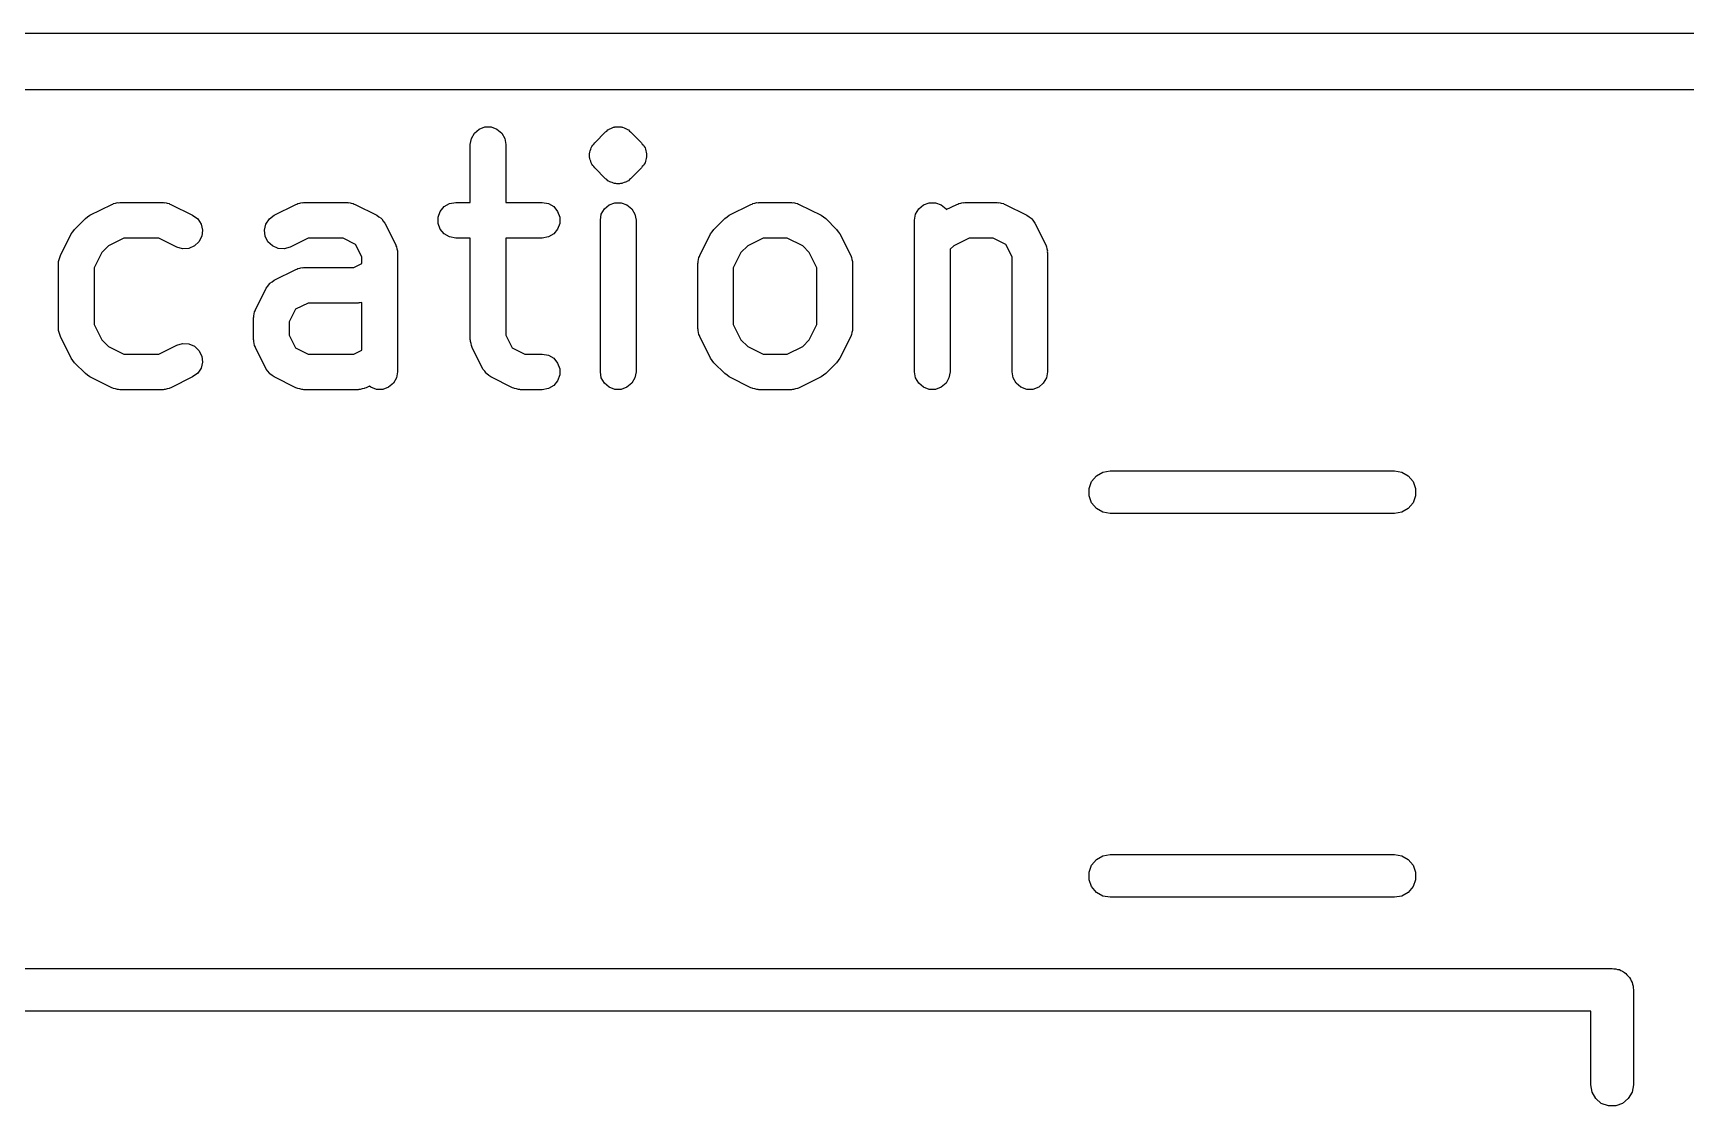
# Model space of a CAD drawing. Extents: x 76 to 227, y -129 to -83.
# Drawn here: x 158.86 to 164.67, y -96.54 to -92.77 of the extents above; entities that cross this region are included whole.
import ezdxf

# ---------------------------------------------------------------- set-up
doc = ezdxf.new("R2010")
doc.units = 0
doc.header["$MEASUREMENT"] = 0
doc.layers.add('BLACK', color=7, linetype='CONTINUOUS')

msp = doc.modelspace()

# ---------------------------------------------------------------- linework, layer by layer
at = {"layer": 'Black'}
for p, q in [((100.36, -92.77), (171.87, -92.77)), ((171.77, -92.97), (150.25, -92.97)), ((160.432, -93.1078), (160.452, -93.1004)), ((160.452, -93.1004), (160.474, -93.1004)), ((160.474, -93.1004), (160.494, -93.1078)), ((160.904, -93.1015), (160.907, -93.1013)), ((160.907, -93.1013), (160.909, -93.1004)), ((160.909, -93.1004), (160.912, -93.1004)), ((160.912, -93.1004), (160.915, -93.0996)), ((160.915, -93.0996), (160.92, -93.1001)), ((160.92, -93.1001), (160.925, -93.0996)), ((160.925, -93.0996), (160.928, -93.1004)), ((160.928, -93.1004), (160.931, -93.1004)), ((160.931, -93.1004), (160.933, -93.1013)), ((160.933, -93.1013), (160.936, -93.1015)), ((160.4, -93.1619), (160.404, -93.1405)), ((160.404, -93.1405), (160.415, -93.1217)), ((160.415, -93.1217), (160.432, -93.1078)), ((160.494, -93.1078), (160.511, -93.1217)), ((160.511, -93.1217), (160.522, -93.1405)), ((160.522, -93.1405), (160.525, -93.1619)), ((160.835, -93.1603), (160.838, -93.1558)), ((160.838, -93.1558), (160.876, -93.1177)), ((160.876, -93.1177), (160.88, -93.1146)), ((160.88, -93.1146), (160.884, -93.1107)), ((160.884, -93.1107), (160.887, -93.1095)), ((160.887, -93.1095), (160.889, -93.1078)), ((160.889, -93.1078), (160.891, -93.1068)), ((160.891, -93.1068), (160.894, -93.1053)), ((160.894, -93.1053), (160.899, -93.1038)), ((160.899, -93.1038), (160.904, -93.1015)), ((160.936, -93.1015), (160.941, -93.1038)), ((160.941, -93.1038), (160.946, -93.1053)), ((160.946, -93.1053), (160.949, -93.1068)), ((160.949, -93.1068), (160.951, -93.1078)), ((160.951, -93.1078), (160.953, -93.1095)), ((160.953, -93.1095), (160.956, -93.1107)), ((160.956, -93.1107), (160.96, -93.1146)), ((160.96, -93.1146), (160.964, -93.1177)), ((160.964, -93.1177), (161.002, -93.1558)), ((161.002, -93.1558), (161.005, -93.1603)), ((160.4, -93.3661), (160.4, -93.1619)), ((160.525, -93.1619), (160.525, -93.3661)), ((160.82, -93.1946), (160.821, -93.1893)), ((160.82, -93.2), (160.82, -93.1946)), ((160.82, -93.2054), (160.82, -93.2)), ((160.821, -93.2107), (160.82, -93.2054)), ((160.821, -93.1893), (160.822, -93.1838)), ((160.822, -93.2162), (160.821, -93.2107)), ((160.822, -93.1838), (160.824, -93.1789)), ((160.824, -93.2211), (160.822, -93.2162)), ((160.824, -93.1789), (160.825, -93.1736)), ((160.825, -93.1736), (160.828, -93.1691)), ((160.828, -93.1691), (160.831, -93.1642)), ((160.831, -93.1642), (160.835, -93.1603)), ((161.005, -93.1603), (161.009, -93.1642)), ((161.009, -93.1642), (161.012, -93.1691)), ((161.012, -93.1691), (161.015, -93.1736)), ((161.015, -93.1736), (161.016, -93.1789)), ((161.016, -93.1789), (161.018, -93.1838)), ((161.018, -93.2162), (161.016, -93.2211)), ((161.018, -93.1838), (161.019, -93.1893)), ((161.019, -93.2107), (161.018, -93.2162)), ((161.019, -93.1893), (161.02, -93.1946)), ((161.02, -93.2054), (161.019, -93.2107)), ((161.02, -93.1946), (161.02, -93.2)), ((161.02, -93.2), (161.02, -93.2054)), ((160.825, -93.2264), (160.824, -93.2211)), ((160.828, -93.2309), (160.825, -93.2264)), ((160.831, -93.2358), (160.828, -93.2309)), ((160.835, -93.2397), (160.831, -93.2358)), ((160.838, -93.2442), (160.835, -93.2397)), ((160.876, -93.2823), (160.838, -93.2442)), ((161.002, -93.2442), (160.964, -93.2823)), ((161.005, -93.2397), (161.002, -93.2442)), ((161.009, -93.2358), (161.005, -93.2397)), ((161.012, -93.2309), (161.009, -93.2358)), ((161.015, -93.2264), (161.012, -93.2309)), ((161.016, -93.2211), (161.015, -93.2264)), ((160.88, -93.2854), (160.876, -93.2823)), ((160.884, -93.2893), (160.88, -93.2854)), ((160.887, -93.2905), (160.884, -93.2893)), ((160.889, -93.2922), (160.887, -93.2905)), ((160.891, -93.2932), (160.889, -93.2922)), ((160.894, -93.2947), (160.891, -93.2932)), ((160.899, -93.2962), (160.894, -93.2947)), ((160.904, -93.2985), (160.899, -93.2962)), ((160.907, -93.2987), (160.904, -93.2985)), ((160.909, -93.2996), (160.907, -93.2987)), ((160.912, -93.2996), (160.909, -93.2996)), ((160.915, -93.3004), (160.912, -93.2996)), ((160.92, -93.2999), (160.915, -93.3004)), ((160.925, -93.3004), (160.92, -93.2999)), ((160.928, -93.2996), (160.925, -93.3004)), ((160.931, -93.2996), (160.928, -93.2996)), ((160.933, -93.2987), (160.931, -93.2996)), ((160.936, -93.2985), (160.933, -93.2987)), ((160.941, -93.2962), (160.936, -93.2985)), ((160.946, -93.2947), (160.941, -93.2962)), ((160.949, -93.2932), (160.946, -93.2947)), ((160.951, -93.2922), (160.949, -93.2932)), ((160.953, -93.2905), (160.951, -93.2922)), ((160.956, -93.2893), (160.953, -93.2905)), ((160.96, -93.2854), (160.956, -93.2893)), ((160.964, -93.2823), (160.96, -93.2854)), ((159.063, -93.4108), (159.14, -93.3727)), ((159.14, -93.3727), (159.143, -93.3716)), ((159.143, -93.3716), (159.146, -93.3698)), ((159.146, -93.3698), (159.153, -93.3686)), ((159.153, -93.3686), (159.16, -93.3665)), ((159.16, -93.3665), (159.164, -93.3667)), ((159.164, -93.3667), (159.168, -93.3661)), ((159.168, -93.3661), (159.32, -93.3661)), ((159.32, -93.3661), (159.324, -93.3667)), ((159.324, -93.3667), (159.327, -93.3665)), ((159.327, -93.3665), (159.334, -93.3686)), ((159.334, -93.3686), (159.341, -93.3698)), ((159.341, -93.3698), (159.344, -93.3716)), ((159.344, -93.3716), (159.348, -93.3727)), ((159.348, -93.3727), (159.424, -93.4108)), ((159.711, -93.4108), (159.787, -93.3727)), ((159.787, -93.3727), (159.791, -93.3716)), ((159.791, -93.3716), (159.794, -93.3698)), ((159.794, -93.3698), (159.801, -93.3686)), ((159.801, -93.3686), (159.808, -93.3665)), ((159.808, -93.3665), (159.812, -93.3667)), ((159.812, -93.3667), (159.815, -93.3661)), ((159.815, -93.3661), (159.968, -93.3661)), ((159.968, -93.3661), (159.971, -93.3667)), ((159.971, -93.3667), (159.975, -93.3665)), ((159.975, -93.3665), (159.982, -93.3686)), ((159.982, -93.3686), (159.989, -93.3698)), ((159.989, -93.3698), (159.992, -93.3716)), ((159.992, -93.3716), (159.996, -93.3727)), ((159.996, -93.3727), (160.072, -93.4108)), ((160.294, -93.3973), (160.308, -93.3807)), ((160.308, -93.3807), (160.327, -93.3698)), ((160.327, -93.3698), (160.349, -93.3661)), ((160.349, -93.3661), (160.4, -93.3661)), ((160.525, -93.3661), (160.653, -93.3661)), ((160.653, -93.3661), (160.675, -93.3698)), ((160.675, -93.3698), (160.694, -93.3807)), ((160.694, -93.3807), (160.707, -93.3973)), ((160.861, -93.4072), (160.872, -93.3884)), ((160.872, -93.3884), (160.889, -93.3744)), ((160.889, -93.3744), (160.909, -93.367)), ((160.909, -93.367), (160.931, -93.367)), ((160.931, -93.367), (160.951, -93.3744)), ((160.951, -93.3744), (160.968, -93.3884)), ((160.968, -93.3884), (160.979, -93.4072)), ((161.311, -93.4108), (161.387, -93.3727)), ((161.387, -93.3727), (161.391, -93.3716)), ((161.391, -93.3716), (161.394, -93.3698)), ((161.394, -93.3698), (161.401, -93.3686)), ((161.401, -93.3686), (161.408, -93.3665)), ((161.408, -93.3665), (161.412, -93.3667)), ((161.412, -93.3667), (161.415, -93.3661)), ((161.415, -93.3661), (161.53, -93.3661)), ((161.53, -93.3661), (161.533, -93.3667)), ((161.533, -93.3667), (161.537, -93.3665)), ((161.537, -93.3665), (161.544, -93.3686)), ((161.544, -93.3686), (161.551, -93.3698)), ((161.551, -93.3698), (161.554, -93.3716)), ((161.554, -93.3716), (161.557, -93.3727)), ((161.557, -93.3727), (161.634, -93.4108)), ((161.966, -93.4072), (161.977, -93.3884)), ((161.977, -93.3884), (161.994, -93.3744)), ((161.994, -93.3744), (162.014, -93.367)), ((162.014, -93.367), (162.036, -93.367)), ((162.036, -93.367), (162.056, -93.3744)), ((162.056, -93.3744), (162.073, -93.3884)), ((162.073, -93.3884), (162.074, -93.3911)), ((162.074, -93.3911), (162.111, -93.3727)), ((162.111, -93.3727), (162.115, -93.3716)), ((162.115, -93.3716), (162.118, -93.3698)), ((162.118, -93.3698), (162.125, -93.3686)), ((162.125, -93.3686), (162.132, -93.3665)), ((162.132, -93.3665), (162.135, -93.3667)), ((162.135, -93.3667), (162.139, -93.3661)), ((162.139, -93.3661), (162.253, -93.3661)), ((162.253, -93.3661), (162.257, -93.3667)), ((162.257, -93.3667), (162.26, -93.3665)), ((162.26, -93.3665), (162.267, -93.3686)), ((162.267, -93.3686), (162.275, -93.3698)), ((162.275, -93.3698), (162.278, -93.3716)), ((162.278, -93.3716), (162.281, -93.3727)), ((162.281, -93.3727), (162.357, -93.4108)), ((159.009, -93.4606), (159.047, -93.4225)), ((159.047, -93.4225), (159.055, -93.4167)), ((159.055, -93.4167), (159.063, -93.4108)), ((159.424, -93.4108), (159.442, -93.4237)), ((159.442, -93.4237), (159.454, -93.4418)), ((159.454, -93.4418), (159.459, -93.4629)), ((159.677, -93.4629), (159.682, -93.4418)), ((159.682, -93.4418), (159.694, -93.4237)), ((159.694, -93.4237), (159.711, -93.4108)), ((160.072, -93.4108), (160.079, -93.4162)), ((160.079, -93.4162), (160.087, -93.4213)), ((160.087, -93.4213), (160.088, -93.4227)), ((160.088, -93.4227), (160.089, -93.4237)), ((160.089, -93.4237), (160.094, -93.4313)), ((160.094, -93.4313), (160.1, -93.4387)), ((160.1, -93.4387), (160.138, -93.5149)), ((160.287, -93.4177), (160.294, -93.3973)), ((160.287, -93.4394), (160.287, -93.4177)), ((160.294, -93.4598), (160.287, -93.4394)), ((160.707, -93.3973), (160.715, -93.4177)), ((160.715, -93.4394), (160.707, -93.4598)), ((160.715, -93.4177), (160.715, -93.4394)), ((160.858, -93.4286), (160.861, -93.4072)), ((160.858, -93.9619), (160.858, -93.4286)), ((160.979, -93.4072), (160.983, -93.4286)), ((160.983, -93.4286), (160.983, -93.9619)), ((161.257, -93.4606), (161.295, -93.4225)), ((161.295, -93.4225), (161.303, -93.4167)), ((161.303, -93.4167), (161.311, -93.4108)), ((161.634, -93.4108), (161.642, -93.4167)), ((161.642, -93.4167), (161.65, -93.4225)), ((161.65, -93.4225), (161.688, -93.4606)), ((161.962, -93.4286), (161.966, -93.4072)), ((161.962, -93.9619), (161.962, -93.4286)), ((162.357, -93.4108), (162.365, -93.4162)), ((162.365, -93.4162), (162.372, -93.4213)), ((162.372, -93.4213), (162.374, -93.4227)), ((162.374, -93.4227), (162.375, -93.4237)), ((162.375, -93.4237), (162.38, -93.4313)), ((162.38, -93.4313), (162.385, -93.4387)), ((162.385, -93.4387), (162.424, -93.5149)), ((158.959, -93.553), (158.997, -93.4768)), ((158.997, -93.4768), (159.003, -93.4688)), ((159.003, -93.4688), (159.009, -93.4606)), ((159.182, -93.4911), (159.128, -93.518)), ((159.305, -93.4911), (159.182, -93.4911)), ((159.368, -93.5226), (159.305, -93.4911)), ((159.446, -93.5039), (159.431, -93.5188)), ((159.456, -93.4845), (159.446, -93.5039)), ((159.459, -93.4629), (159.456, -93.4845)), ((159.679, -93.4845), (159.677, -93.4629)), ((159.689, -93.5039), (159.679, -93.4845)), ((159.705, -93.5188), (159.689, -93.5039)), ((159.83, -93.4911), (159.767, -93.5226)), ((159.953, -93.4911), (159.83, -93.4911)), ((159.997, -93.5133), (159.953, -93.4911)), ((160.308, -93.4764), (160.294, -93.4598)), ((160.327, -93.4873), (160.308, -93.4764)), ((160.349, -93.4911), (160.327, -93.4873)), ((160.4, -93.4911), (160.349, -93.4911)), ((160.4, -93.8476), (160.4, -93.4911)), ((160.653, -93.4911), (160.525, -93.4911)), ((160.525, -93.4911), (160.525, -93.8329)), ((160.675, -93.4873), (160.653, -93.4911)), ((160.694, -93.4764), (160.675, -93.4873)), ((160.707, -93.4598), (160.694, -93.4764)), ((161.207, -93.553), (161.245, -93.4768)), ((161.245, -93.4768), (161.251, -93.4688)), ((161.251, -93.4688), (161.257, -93.4606)), ((161.43, -93.4911), (161.376, -93.518)), ((161.515, -93.4911), (161.43, -93.4911)), ((161.569, -93.518), (161.515, -93.4911)), ((161.688, -93.4606), (161.694, -93.4688)), ((161.694, -93.4688), (161.7, -93.4768)), ((161.7, -93.4768), (161.738, -93.553)), ((162.154, -93.4911), (162.1, -93.518)), ((162.239, -93.4911), (162.154, -93.4911)), ((162.283, -93.5133), (162.239, -93.4911)), ((158.955, -93.5668), (158.957, -93.5596)), ((158.957, -93.5596), (158.958, -93.5565)), ((158.958, -93.5565), (158.959, -93.553)), ((159.105, -93.5418), (159.078, -93.5957)), ((159.128, -93.518), (159.105, -93.5418)), ((159.389, -93.5288), (159.368, -93.5226)), ((159.411, -93.5275), (159.389, -93.5288)), ((159.431, -93.5188), (159.411, -93.5275)), ((159.725, -93.5275), (159.705, -93.5188)), ((159.746, -93.5288), (159.725, -93.5275)), ((159.767, -93.5226), (159.746, -93.5288)), ((160.019, -93.5576), (159.997, -93.5133)), ((160.019, -93.5804), (160.019, -93.5576)), ((160.138, -93.5149), (160.139, -93.5184)), ((160.139, -93.5184), (160.141, -93.5215)), ((160.141, -93.5215), (160.142, -93.5287)), ((160.142, -93.5287), (160.144, -93.5357)), ((160.144, -93.5357), (160.144, -93.5393)), ((160.144, -93.5393), (160.144, -93.5429)), ((160.144, -93.5429), (160.144, -93.9619)), ((161.203, -93.5668), (161.204, -93.5596)), ((161.204, -93.5596), (161.206, -93.5565)), ((161.206, -93.5565), (161.207, -93.553)), ((161.352, -93.5418), (161.325, -93.5957)), ((161.376, -93.518), (161.352, -93.5418)), ((161.592, -93.5418), (161.569, -93.518)), ((161.619, -93.5957), (161.592, -93.5418)), ((161.738, -93.553), (161.739, -93.5565)), ((161.739, -93.5565), (161.741, -93.5596)), ((161.741, -93.5596), (161.742, -93.5668)), ((162.1, -93.518), (162.087, -93.5306)), ((162.087, -93.5306), (162.087, -93.9619)), ((162.305, -93.5576), (162.283, -93.5133)), ((162.305, -93.9619), (162.305, -93.5576)), ((162.424, -93.5149), (162.425, -93.5184)), ((162.425, -93.5184), (162.426, -93.5215)), ((162.426, -93.5215), (162.428, -93.5287)), ((162.428, -93.5287), (162.43, -93.5357)), ((162.43, -93.5357), (162.429, -93.5393)), ((162.429, -93.5393), (162.43, -93.5429)), ((162.43, -93.5429), (162.43, -93.9619)), ((158.953, -93.5738), (158.955, -93.5668)), ((158.953, -93.5774), (158.953, -93.5738)), ((158.953, -93.581), (158.953, -93.5774)), ((158.953, -93.8095), (158.953, -93.581)), ((159.078, -93.5957), (159.078, -93.7948)), ((159.711, -93.6393), (159.787, -93.6012)), ((159.787, -93.6012), (159.791, -93.6002)), ((159.791, -93.6002), (159.794, -93.5984)), ((159.794, -93.5984), (159.801, -93.5971)), ((159.801, -93.5971), (159.808, -93.5951)), ((159.808, -93.5951), (159.812, -93.5953)), ((159.812, -93.5953), (159.815, -93.5946)), ((159.815, -93.5946), (159.991, -93.5946)), ((159.991, -93.5946), (160.019, -93.5804)), ((161.2, -93.581), (161.201, -93.5774)), ((161.2, -93.8095), (161.2, -93.581)), ((161.201, -93.5738), (161.203, -93.5668)), ((161.201, -93.5774), (161.201, -93.5738)), ((161.325, -93.5957), (161.325, -93.7948)), ((161.619, -93.7948), (161.619, -93.5957)), ((161.742, -93.5668), (161.744, -93.5738)), ((161.744, -93.5738), (161.744, -93.5774)), ((161.744, -93.5774), (161.744, -93.581)), ((161.744, -93.581), (161.744, -93.8095)), ((159.645, -93.7435), (159.683, -93.6673)), ((159.683, -93.6673), (159.689, -93.6599)), ((159.689, -93.6599), (159.694, -93.6523)), ((159.694, -93.6523), (159.695, -93.6512)), ((159.695, -93.6512), (159.696, -93.6499)), ((159.696, -93.6499), (159.704, -93.6448)), ((159.704, -93.6448), (159.711, -93.6393)), ((159.83, -93.7196), (159.786, -93.7418)), ((160.006, -93.7196), (159.83, -93.7196)), ((160.009, -93.719), (160.006, -93.7196)), ((160.013, -93.7192), (160.009, -93.719)), ((160.019, -93.7173), (160.013, -93.7192)), ((160.019, -93.8852), (160.019, -93.7173)), ((159.078, -93.7948), (159.105, -93.8487)), ((159.638, -93.7714), (159.639, -93.7679)), ((159.638, -93.8476), (159.638, -93.7714)), ((159.639, -93.7643), (159.641, -93.7573)), ((159.639, -93.7679), (159.639, -93.7643)), ((159.641, -93.7573), (159.642, -93.7501)), ((159.642, -93.7501), (159.644, -93.7469)), ((159.644, -93.7469), (159.645, -93.7435)), ((159.786, -93.7418), (159.763, -93.7862)), ((159.763, -93.7862), (159.763, -93.8329)), ((161.325, -93.7948), (161.352, -93.8487)), ((161.592, -93.8487), (161.619, -93.7948)), ((158.953, -93.8131), (158.953, -93.8095)), ((158.953, -93.8167), (158.953, -93.8131)), ((158.955, -93.8237), (158.953, -93.8167)), ((158.957, -93.8309), (158.955, -93.8237)), ((158.958, -93.834), (158.957, -93.8309)), ((158.959, -93.8375), (158.958, -93.834)), ((158.997, -93.9137), (158.959, -93.8375)), ((159.105, -93.8487), (159.128, -93.8724)), ((159.639, -93.8512), (159.638, -93.8476)), ((159.639, -93.8548), (159.639, -93.8512)), ((159.641, -93.8618), (159.639, -93.8548)), ((159.763, -93.8329), (159.786, -93.8772)), ((160.401, -93.8512), (160.4, -93.8476)), ((160.401, -93.8548), (160.401, -93.8512)), ((160.403, -93.8618), (160.401, -93.8548)), ((160.525, -93.8329), (160.548, -93.8772)), ((161.201, -93.8131), (161.2, -93.8095)), ((161.201, -93.8167), (161.201, -93.8131)), ((161.203, -93.8237), (161.201, -93.8167)), ((161.204, -93.8309), (161.203, -93.8237)), ((161.206, -93.834), (161.204, -93.8309)), ((161.207, -93.8375), (161.206, -93.834)), ((161.245, -93.9137), (161.207, -93.8375)), ((161.352, -93.8487), (161.376, -93.8724)), ((161.569, -93.8724), (161.592, -93.8487)), ((161.738, -93.8375), (161.7, -93.9137)), ((161.739, -93.834), (161.738, -93.8375)), ((161.741, -93.8309), (161.739, -93.834)), ((161.742, -93.8237), (161.741, -93.8309)), ((161.744, -93.8167), (161.742, -93.8237)), ((161.744, -93.8095), (161.744, -93.8131)), ((161.744, -93.8131), (161.744, -93.8167)), ((159.003, -93.9217), (158.997, -93.9137)), ((159.128, -93.8724), (159.182, -93.8994)), ((159.182, -93.8994), (159.305, -93.8994)), ((159.305, -93.8994), (159.368, -93.8679)), ((159.368, -93.8679), (159.389, -93.8617)), ((159.389, -93.8617), (159.411, -93.863)), ((159.411, -93.863), (159.431, -93.8717)), ((159.431, -93.8717), (159.446, -93.8866)), ((159.446, -93.8866), (159.456, -93.906)), ((159.456, -93.906), (159.459, -93.9276)), ((159.642, -93.869), (159.641, -93.8618)), ((159.644, -93.8721), (159.642, -93.869)), ((159.645, -93.8756), (159.644, -93.8721)), ((159.683, -93.9518), (159.645, -93.8756)), ((159.786, -93.8772), (159.83, -93.8994)), ((159.83, -93.8994), (159.991, -93.8994)), ((159.991, -93.8994), (160.019, -93.8852)), ((160.404, -93.869), (160.403, -93.8618)), ((160.406, -93.8721), (160.404, -93.869)), ((160.407, -93.8756), (160.406, -93.8721)), ((160.445, -93.9518), (160.407, -93.8756)), ((160.548, -93.8772), (160.592, -93.8994)), ((160.592, -93.8994), (160.653, -93.8994)), ((160.653, -93.8994), (160.675, -93.9032)), ((160.675, -93.9032), (160.694, -93.914)), ((160.694, -93.914), (160.707, -93.9307)), ((161.251, -93.9217), (161.245, -93.9137)), ((161.376, -93.8724), (161.43, -93.8994)), ((161.43, -93.8994), (161.515, -93.8994)), ((161.515, -93.8994), (161.569, -93.8724)), ((161.7, -93.9137), (161.694, -93.9217)), ((159.009, -93.9299), (159.003, -93.9217)), ((159.047, -93.968), (159.009, -93.9299)), ((159.055, -93.9737), (159.047, -93.968)), ((159.442, -93.9668), (159.424, -93.9797)), ((159.454, -93.9487), (159.442, -93.9668)), ((159.459, -93.9276), (159.454, -93.9487)), ((159.689, -93.9591), (159.683, -93.9518)), ((159.694, -93.9668), (159.689, -93.9591)), ((159.695, -93.9678), (159.694, -93.9668)), ((159.696, -93.9692), (159.695, -93.9678)), ((159.704, -93.9742), (159.696, -93.9692)), ((160.144, -93.9619), (160.141, -93.9833)), ((160.451, -93.9591), (160.445, -93.9518)), ((160.456, -93.9668), (160.451, -93.9591)), ((160.457, -93.9678), (160.456, -93.9668)), ((160.458, -93.9692), (160.457, -93.9678)), ((160.466, -93.9742), (160.458, -93.9692)), ((160.707, -93.9307), (160.715, -93.9511)), ((160.715, -93.9728), (160.707, -93.9932)), ((160.715, -93.9511), (160.715, -93.9728)), ((160.861, -93.9833), (160.858, -93.9619)), ((160.983, -93.9619), (160.979, -93.9833)), ((161.257, -93.9299), (161.251, -93.9217)), ((161.295, -93.968), (161.257, -93.9299)), ((161.303, -93.9737), (161.295, -93.968)), ((161.65, -93.968), (161.642, -93.9737)), ((161.688, -93.9299), (161.65, -93.968)), ((161.694, -93.9217), (161.688, -93.9299)), ((161.966, -93.9833), (161.962, -93.9619)), ((162.087, -93.9619), (162.083, -93.9833)), ((162.309, -93.9833), (162.305, -93.9619)), ((162.43, -93.9619), (162.426, -93.9833)), ((159.063, -93.9797), (159.055, -93.9737)), ((159.14, -94.0178), (159.063, -93.9797)), ((159.143, -94.0188), (159.14, -94.0178)), ((159.146, -94.0206), (159.143, -94.0188)), ((159.153, -94.0219), (159.146, -94.0206)), ((159.16, -94.024), (159.153, -94.0219)), ((159.164, -94.0238), (159.16, -94.024)), ((159.168, -94.0244), (159.164, -94.0238)), ((159.32, -94.0244), (159.168, -94.0244)), ((159.324, -94.0238), (159.32, -94.0244)), ((159.327, -94.024), (159.324, -94.0238)), ((159.334, -94.0219), (159.327, -94.024)), ((159.341, -94.0206), (159.334, -94.0219)), ((159.344, -94.0188), (159.341, -94.0206)), ((159.348, -94.0178), (159.344, -94.0188)), ((159.424, -93.9797), (159.348, -94.0178)), ((159.711, -93.9797), (159.704, -93.9742)), ((159.787, -94.0178), (159.711, -93.9797)), ((159.791, -94.0188), (159.787, -94.0178)), ((159.794, -94.0206), (159.791, -94.0188)), ((159.801, -94.0219), (159.794, -94.0206)), ((159.808, -94.024), (159.801, -94.0219)), ((159.812, -94.0238), (159.808, -94.024)), ((159.815, -94.0244), (159.812, -94.0238)), ((160.006, -94.0244), (159.815, -94.0244)), ((160.009, -94.0238), (160.006, -94.0244)), ((160.013, -94.024), (160.009, -94.0238)), ((160.02, -94.0219), (160.013, -94.024)), ((160.027, -94.0206), (160.02, -94.0219)), ((160.03, -94.0188), (160.027, -94.0206)), ((160.034, -94.0178), (160.03, -94.0188)), ((160.046, -94.0118), (160.034, -94.0178)), ((160.051, -94.016), (160.046, -94.0118)), ((160.071, -94.0235), (160.051, -94.016)), ((160.093, -94.0235), (160.071, -94.0235)), ((160.113, -94.016), (160.093, -94.0235)), ((160.13, -94.0021), (160.113, -94.016)), ((160.141, -93.9833), (160.13, -94.0021)), ((160.473, -93.9797), (160.466, -93.9742)), ((160.549, -94.0178), (160.473, -93.9797)), ((160.553, -94.0188), (160.549, -94.0178)), ((160.556, -94.0206), (160.553, -94.0188)), ((160.563, -94.0219), (160.556, -94.0206)), ((160.57, -94.024), (160.563, -94.0219)), ((160.574, -94.0238), (160.57, -94.024)), ((160.577, -94.0244), (160.574, -94.0238)), ((160.653, -94.0244), (160.577, -94.0244)), ((160.675, -94.0206), (160.653, -94.0244)), ((160.694, -94.0098), (160.675, -94.0206)), ((160.707, -93.9932), (160.694, -94.0098)), ((160.872, -94.0021), (160.861, -93.9833)), ((160.889, -94.016), (160.872, -94.0021)), ((160.909, -94.0235), (160.889, -94.016)), ((160.931, -94.0235), (160.909, -94.0235)), ((160.951, -94.016), (160.931, -94.0235)), ((160.968, -94.0021), (160.951, -94.016)), ((160.979, -93.9833), (160.968, -94.0021)), ((161.311, -93.9797), (161.303, -93.9737)), ((161.387, -94.0178), (161.311, -93.9797)), ((161.391, -94.0188), (161.387, -94.0178)), ((161.394, -94.0206), (161.391, -94.0188)), ((161.401, -94.0219), (161.394, -94.0206)), ((161.408, -94.024), (161.401, -94.0219)), ((161.412, -94.0238), (161.408, -94.024)), ((161.415, -94.0244), (161.412, -94.0238)), ((161.53, -94.0244), (161.415, -94.0244)), ((161.533, -94.0238), (161.53, -94.0244)), ((161.537, -94.024), (161.533, -94.0238)), ((161.544, -94.0219), (161.537, -94.024)), ((161.551, -94.0206), (161.544, -94.0219)), ((161.554, -94.0188), (161.551, -94.0206)), ((161.557, -94.0178), (161.554, -94.0188)), ((161.634, -93.9797), (161.557, -94.0178)), ((161.642, -93.9737), (161.634, -93.9797)), ((161.977, -94.0021), (161.966, -93.9833)), ((161.994, -94.016), (161.977, -94.0021)), ((162.014, -94.0235), (161.994, -94.016)), ((162.036, -94.0235), (162.014, -94.0235)), ((162.056, -94.016), (162.036, -94.0235)), ((162.073, -94.0021), (162.056, -94.016)), ((162.083, -93.9833), (162.073, -94.0021)), ((162.32, -94.0021), (162.309, -93.9833)), ((162.336, -94.016), (162.32, -94.0021)), ((162.357, -94.0235), (162.336, -94.016)), ((162.378, -94.0235), (162.357, -94.0235)), ((162.399, -94.016), (162.378, -94.0235)), ((162.415, -94.0021), (162.399, -94.016)), ((162.426, -93.9833), (162.415, -94.0021)), ((162.602, -94.3275), (162.624, -94.3145)), ((162.624, -94.3145), (162.65, -94.31)), ((162.65, -94.31), (163.65, -94.31)), ((163.65, -94.31), (163.676, -94.3145)), ((163.676, -94.3145), (163.698, -94.3275)), ((162.576, -94.372), (162.585, -94.3475)), ((162.576, -94.398), (162.576, -94.372)), ((162.585, -94.3475), (162.602, -94.3275)), ((163.698, -94.3275), (163.715, -94.3475)), ((163.715, -94.3475), (163.724, -94.372)), ((163.724, -94.372), (163.724, -94.398)), ((162.585, -94.4225), (162.576, -94.398)), ((162.602, -94.4425), (162.585, -94.4225)), ((163.715, -94.4225), (163.698, -94.4425)), ((163.724, -94.398), (163.715, -94.4225)), ((162.624, -94.4555), (162.602, -94.4425)), ((162.65, -94.46), (162.624, -94.4555)), ((163.65, -94.46), (162.65, -94.46)), ((163.676, -94.4555), (163.65, -94.46)), ((163.698, -94.4425), (163.676, -94.4555)), ((162.576, -95.722), (162.585, -95.6975)), ((162.585, -95.6975), (162.602, -95.6775)), ((162.602, -95.6775), (162.624, -95.6645)), ((162.624, -95.6645), (162.65, -95.66)), ((162.65, -95.66), (163.65, -95.66)), ((163.65, -95.66), (163.676, -95.6645)), ((163.676, -95.6645), (163.698, -95.6775)), ((163.698, -95.6775), (163.715, -95.6975)), ((163.715, -95.6975), (163.724, -95.722)), ((162.576, -95.748), (162.576, -95.722)), ((162.585, -95.7725), (162.576, -95.748)), ((162.602, -95.7925), (162.585, -95.7725)), ((163.715, -95.7725), (163.698, -95.7925)), ((163.724, -95.748), (163.715, -95.7725)), ((163.724, -95.722), (163.724, -95.748)), ((162.624, -95.8055), (162.602, -95.7925)), ((162.65, -95.81), (162.624, -95.8055)), ((163.65, -95.81), (162.65, -95.81)), ((163.676, -95.8055), (163.65, -95.81)), ((163.698, -95.7925), (163.676, -95.8055)), ((156.665, -96.06), (164.415, -96.06)), ((164.415, -96.06), (164.421, -96.0611)), ((164.421, -96.0611), (164.428, -96.0611)), ((164.428, -96.0611), (164.434, -96.0634)), ((164.434, -96.0634), (164.441, -96.0645)), ((164.441, -96.0645), (164.446, -96.0678)), ((164.446, -96.0678), (164.452, -96.07)), ((164.452, -96.07), (164.458, -96.0743)), ((164.458, -96.0743), (164.463, -96.0775)), ((164.463, -96.0775), (164.467, -96.0826)), ((164.467, -96.0826), (164.472, -96.0868)), ((164.472, -96.0868), (164.476, -96.0925)), ((164.476, -96.0925), (164.48, -96.0975)), ((164.48, -96.0975), (164.482, -96.1037)), ((164.482, -96.1037), (164.485, -96.1093)), ((164.485, -96.1093), (164.487, -96.1158)), ((164.487, -96.1158), (164.489, -96.122)), ((164.489, -96.122), (164.489, -96.1285)), ((164.489, -96.1285), (164.49, -96.135)), ((164.49, -96.135), (164.49, -96.47)), ((164.34, -96.21), (156.74, -96.21)), ((164.34, -96.47), (164.34, -96.21)), ((164.345, -96.4957), (164.34, -96.47)), ((164.49, -96.47), (164.485, -96.4957)), ((164.358, -96.5182), (164.345, -96.4957)), ((164.377, -96.535), (164.358, -96.5182)), ((164.472, -96.5182), (164.452, -96.535)), ((164.485, -96.4957), (164.472, -96.5182)), ((164.402, -96.5439), (164.377, -96.535)), ((164.428, -96.5439), (164.402, -96.5439)), ((164.452, -96.535), (164.428, -96.5439))]:
    msp.add_line(p, q, dxfattribs=at)

doc.saveas('drawing.dxf')
